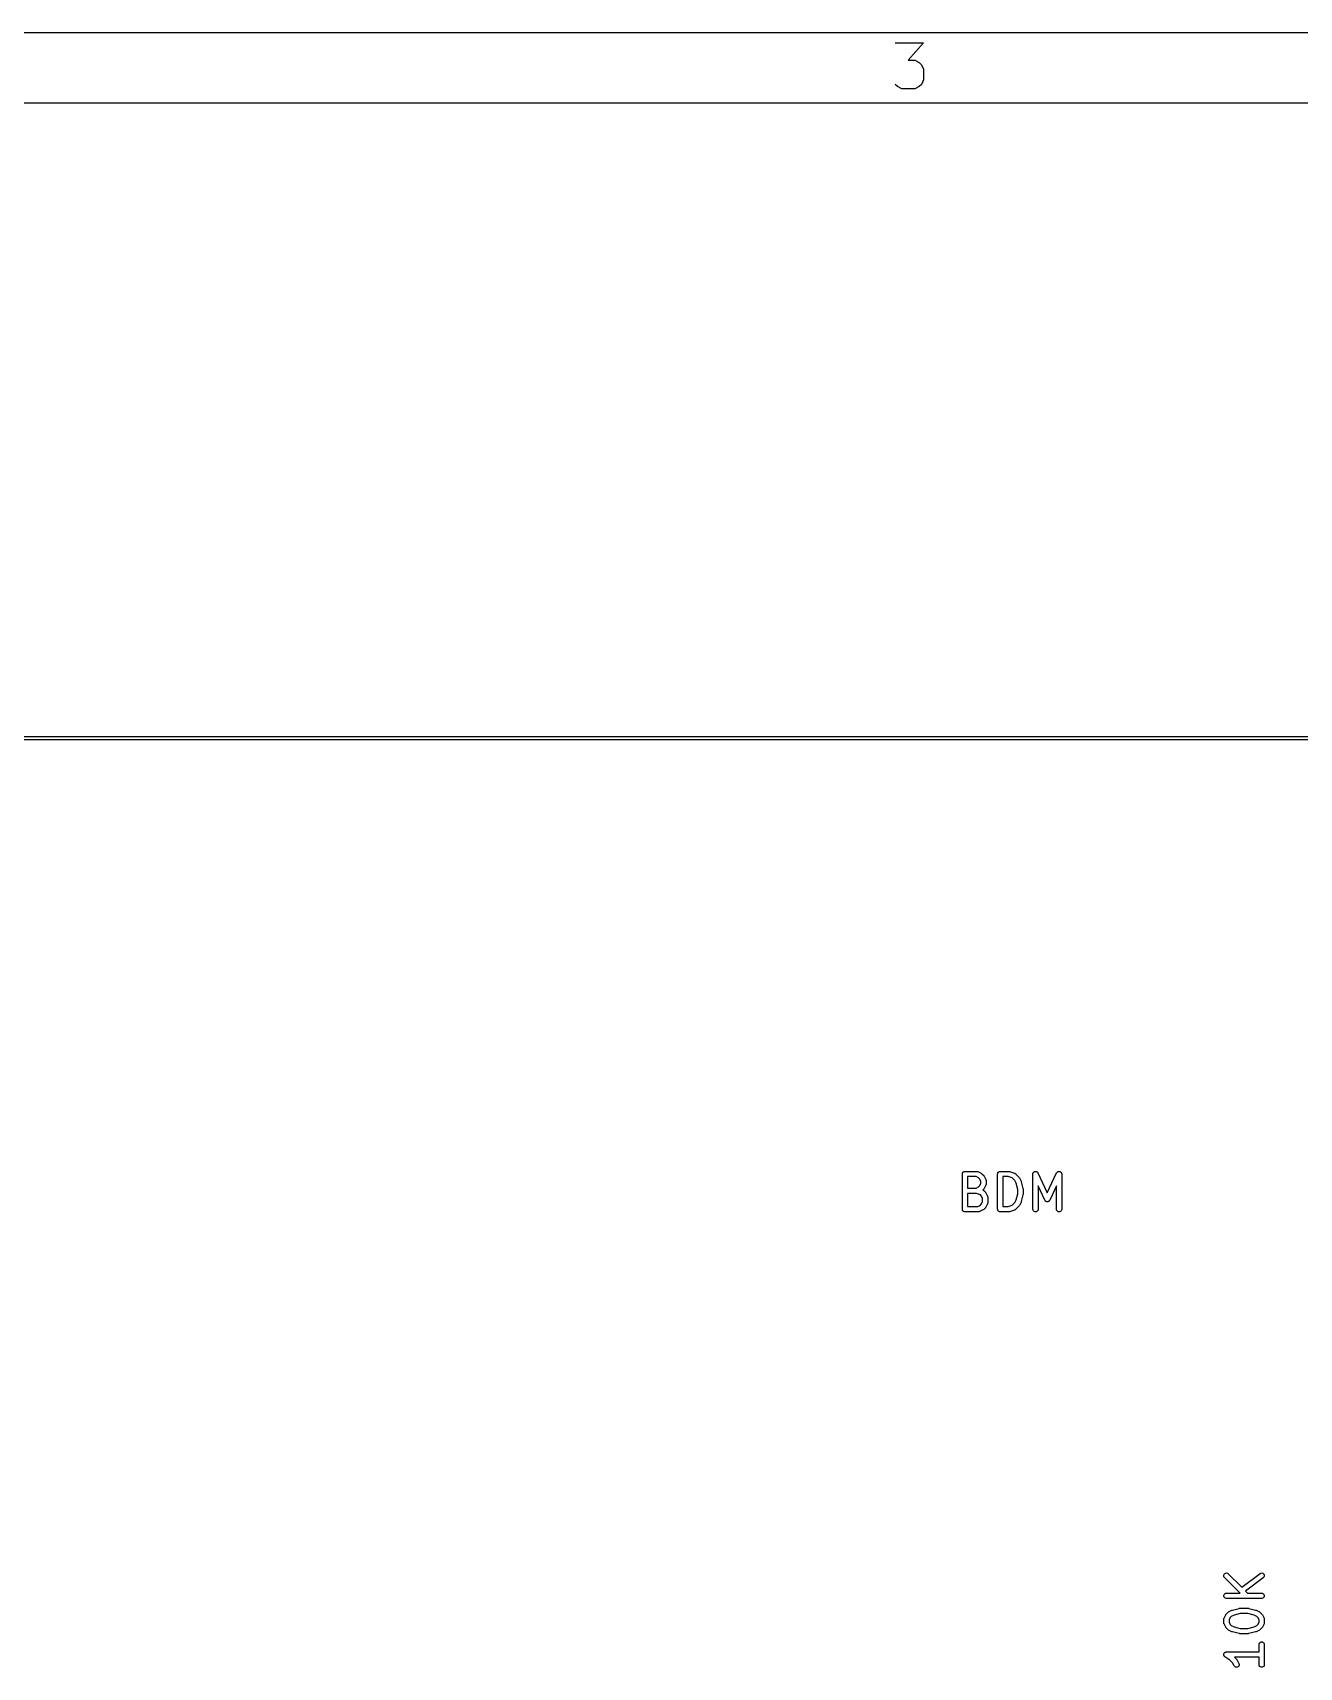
# Model space of a CAD drawing. Extents: x 10 to 287, y -200 to -10.
# Drawn here: x 110.73 to 146.65, y -56.34 to -10 of the extents above; entities that cross this region are included whole.
import ezdxf

# ---------------------------------------------------------------- set-up
doc = ezdxf.new("R2010")
doc.units = 0
doc.header["$MEASUREMENT"] = 0
doc.layers.add('BLACK', color=7, linetype='CONTINUOUS')

msp = doc.modelspace()

# ---------------------------------------------------------------- linework, layer by layer
at = {"layer": 'Black'}
for p, q in [((287.002, -10), (10, -10)), ((135.186, -10.2881), (135.99, -10.2881)), ((135.99, -10.2881), (135.557, -10.7833)), ((135.557, -10.7833), (135.743, -10.7833)), ((135.743, -10.7833), (135.867, -10.8452)), ((135.867, -10.8452), (135.929, -10.9071)), ((135.929, -10.9071), (135.99, -11.031)), ((135.99, -11.031), (135.99, -11.3405)), ((135.248, -11.5262), (135.186, -11.4643)), ((135.371, -11.5881), (135.248, -11.5262)), ((135.867, -11.5262), (135.743, -11.5881)), ((135.929, -11.4643), (135.867, -11.5262)), ((135.99, -11.3405), (135.929, -11.4643)), ((285.002, -12), (12, -12)), ((135.743, -11.5881), (135.371, -11.5881)), ((74.5, -29.95), (212, -29.95)), ((211.95, -30.05), (74.55, -30.05)), ((137.092, -42.3524), (137.093, -42.3459)), ((137.092, -43.3524), (137.092, -42.3524)), ((137.093, -42.3394), (137.095, -42.3332)), ((137.093, -42.3459), (137.093, -42.3394)), ((137.095, -42.3332), (137.096, -42.3267)), ((137.096, -42.3267), (137.099, -42.321)), ((137.099, -42.321), (137.102, -42.3149)), ((137.102, -42.3149), (137.106, -42.3099)), ((137.106, -42.3099), (137.109, -42.3042)), ((137.109, -42.3042), (137.114, -42.3)), ((137.114, -42.3), (137.118, -42.2949)), ((137.118, -42.2949), (137.124, -42.2916)), ((137.124, -42.2916), (137.129, -42.2874)), ((137.129, -42.2874), (137.135, -42.2852)), ((137.135, -42.2852), (137.141, -42.2819)), ((137.141, -42.2819), (137.147, -42.2808)), ((137.147, -42.2808), (137.154, -42.2785)), ((137.154, -42.2785), (137.16, -42.2785)), ((137.16, -42.2785), (137.167, -42.2774)), ((137.167, -42.2774), (137.5, -42.2774)), ((137.242, -42.4274), (137.242, -42.7536)), ((137.482, -42.4274), (137.242, -42.4274)), ((137.551, -42.4616), (137.482, -42.4274)), ((137.5, -42.2774), (137.504, -42.2781)), ((137.504, -42.2781), (137.509, -42.2779)), ((137.509, -42.2779), (137.517, -42.2804)), ((137.517, -42.2804), (137.526, -42.2819)), ((137.526, -42.2819), (137.529, -42.2841)), ((137.529, -42.2841), (137.534, -42.2853)), ((137.534, -42.2853), (137.629, -42.3329)), ((137.581, -42.492), (137.551, -42.4616)), ((137.615, -42.5606), (137.581, -42.492)), ((137.581, -42.6889), (137.615, -42.6204)), ((137.615, -42.6204), (137.615, -42.5606)), ((137.629, -42.3329), (137.638, -42.3401)), ((137.638, -42.3401), (137.648, -42.347)), ((137.648, -42.347), (137.696, -42.3946)), ((137.696, -42.3946), (137.703, -42.4044)), ((137.703, -42.4044), (137.71, -42.4141)), ((137.71, -42.4141), (137.758, -42.5093)), ((137.758, -42.5093), (137.759, -42.5135)), ((137.759, -42.5135), (137.761, -42.5172)), ((137.761, -42.5172), (137.762, -42.5259)), ((137.762, -42.5259), (137.765, -42.5343)), ((137.765, -42.5343), (137.765, -42.5386)), ((137.765, -42.5386), (137.765, -42.5429)), ((137.765, -42.5429), (137.765, -42.6381)), ((138.092, -42.3524), (138.093, -42.3459)), ((138.092, -43.3524), (138.092, -42.3524)), ((138.093, -42.3394), (138.095, -42.3332)), ((138.093, -42.3459), (138.093, -42.3394)), ((138.095, -42.3332), (138.096, -42.3267)), ((138.096, -42.3267), (138.099, -42.321)), ((138.099, -42.321), (138.102, -42.3149)), ((138.102, -42.3149), (138.106, -42.3099)), ((138.106, -42.3099), (138.109, -42.3042)), ((138.109, -42.3042), (138.114, -42.3)), ((138.114, -42.3), (138.118, -42.2949)), ((138.118, -42.2949), (138.124, -42.2916)), ((138.124, -42.2916), (138.129, -42.2874)), ((138.129, -42.2874), (138.135, -42.2852)), ((138.135, -42.2852), (138.141, -42.2819)), ((138.141, -42.2819), (138.147, -42.2808)), ((138.147, -42.2808), (138.154, -42.2785)), ((138.154, -42.2785), (138.16, -42.2785)), ((138.16, -42.2785), (138.167, -42.2774)), ((138.167, -42.2774), (138.405, -42.2774)), ((138.242, -42.4274), (138.242, -43.2774)), ((138.393, -42.4274), (138.242, -42.4274)), ((138.507, -42.4656), (138.393, -42.4274)), ((138.405, -42.2774), (138.417, -42.2795)), ((138.417, -42.2795), (138.428, -42.2812)), ((138.428, -42.2812), (138.571, -42.3288)), ((138.581, -42.5397), (138.507, -42.4656)), ((138.571, -42.3288), (138.575, -42.3309)), ((138.575, -42.3309), (138.579, -42.332)), ((138.579, -42.332), (138.587, -42.3371)), ((138.62, -42.6167), (138.581, -42.5397)), ((138.587, -42.3371), (138.594, -42.3413)), ((138.594, -42.3413), (138.597, -42.3445)), ((138.597, -42.3445), (138.601, -42.347)), ((138.601, -42.347), (138.696, -42.4422)), ((138.663, -42.7902), (138.62, -42.6167)), ((138.696, -42.4422), (138.703, -42.452)), ((138.703, -42.452), (138.71, -42.4617)), ((138.71, -42.4617), (138.758, -42.5569)), ((138.758, -42.5569), (138.76, -42.5648)), ((138.76, -42.5648), (138.763, -42.5723)), ((138.763, -42.5723), (138.811, -42.7628)), ((139.092, -42.3524), (139.093, -42.3427)), ((139.092, -43.3524), (139.092, -42.3524)), ((139.093, -42.3427), (139.094, -42.333)), ((139.094, -42.333), (139.096, -42.33)), ((139.096, -42.3267), (139.101, -42.3183)), ((139.096, -42.33), (139.096, -42.3267)), ((139.101, -42.3183), (139.105, -42.3094)), ((139.105, -42.3094), (139.108, -42.307)), ((139.108, -42.307), (139.109, -42.3042)), ((139.109, -42.3042), (139.117, -42.2979)), ((139.117, -42.2979), (139.124, -42.291)), ((139.124, -42.291), (139.127, -42.2896)), ((139.127, -42.2896), (139.129, -42.2874)), ((139.129, -42.2874), (139.138, -42.2841)), ((139.138, -42.2841), (139.147, -42.2799)), ((139.147, -42.2799), (139.151, -42.2797)), ((139.151, -42.2797), (139.154, -42.2785)), ((139.154, -42.2785), (139.163, -42.2785)), ((139.163, -42.2785), (139.173, -42.2777)), ((139.173, -42.2777), (139.176, -42.2785)), ((139.176, -42.2785), (139.18, -42.2785)), ((139.18, -42.2785), (139.189, -42.2819)), ((139.189, -42.2819), (139.198, -42.2844)), ((139.198, -42.2844), (139.201, -42.2863)), ((139.201, -42.2863), (139.204, -42.2874)), ((139.204, -42.2874), (139.212, -42.2937)), ((139.212, -42.2937), (139.22, -42.2993)), ((139.22, -42.2993), (139.222, -42.302)), ((139.222, -42.302), (139.224, -42.3042)), ((139.224, -42.3042), (139.229, -42.3126)), ((139.229, -42.3126), (139.235, -42.3207)), ((139.235, -42.3207), (139.5, -42.8893)), ((139.5, -42.8893), (139.765, -42.3207)), ((139.765, -42.3207), (139.771, -42.3126)), ((139.771, -42.3126), (139.776, -42.3042)), ((139.776, -42.3042), (139.778, -42.302)), ((139.778, -42.302), (139.78, -42.2993)), ((139.78, -42.2993), (139.788, -42.2937)), ((139.788, -42.2937), (139.796, -42.2874)), ((139.796, -42.2874), (139.799, -42.2863)), ((139.799, -42.2863), (139.802, -42.2844)), ((139.802, -42.2844), (139.811, -42.2819)), ((139.811, -42.2819), (139.82, -42.2785)), ((139.82, -42.2785), (139.824, -42.2785)), ((139.824, -42.2785), (139.827, -42.2777)), ((139.827, -42.2777), (139.837, -42.2785)), ((139.837, -42.2785), (139.846, -42.2785)), ((139.846, -42.2785), (139.849, -42.2797)), ((139.849, -42.2797), (139.853, -42.2799)), ((139.853, -42.2799), (139.862, -42.2841)), ((139.862, -42.2841), (139.871, -42.2874)), ((139.871, -42.2874), (139.873, -42.2896)), ((139.873, -42.2896), (139.876, -42.291)), ((139.876, -42.291), (139.883, -42.2979)), ((139.883, -42.2979), (139.891, -42.3042)), ((139.891, -42.3042), (139.892, -42.307)), ((139.892, -42.307), (139.895, -42.3094)), ((139.895, -42.3094), (139.899, -42.3183)), ((139.899, -42.3183), (139.904, -42.3267)), ((139.904, -42.3267), (139.904, -42.33)), ((139.904, -42.33), (139.906, -42.333)), ((139.906, -42.333), (139.907, -42.3427)), ((139.907, -42.3427), (139.908, -42.3524)), ((139.908, -42.3524), (139.908, -43.3524)), ((137.242, -42.7536), (137.482, -42.7536)), ((137.242, -42.9036), (137.242, -43.2774)), ((137.488, -42.9036), (137.242, -42.9036)), ((137.482, -42.7536), (137.551, -42.7193)), ((137.602, -42.9417), (137.488, -42.9036)), ((137.551, -42.7193), (137.581, -42.6889)), ((137.629, -42.9682), (137.602, -42.9417)), ((137.663, -43.0368), (137.629, -42.9682)), ((137.663, -43.1442), (137.663, -43.0368)), ((137.696, -42.7864), (137.674, -42.8081)), ((137.674, -42.8081), (137.675, -42.8082)), ((137.675, -42.8082), (137.682, -42.8133)), ((137.682, -42.8133), (137.689, -42.8174)), ((137.689, -42.8174), (137.692, -42.8207)), ((137.692, -42.8207), (137.696, -42.8232)), ((137.703, -42.7765), (137.696, -42.7864)), ((137.696, -42.8232), (137.744, -42.8708)), ((137.71, -42.7669), (137.703, -42.7765)), ((137.758, -42.6716), (137.71, -42.7669)), ((137.744, -42.8708), (137.75, -42.8806)), ((137.75, -42.8806), (137.758, -42.8903)), ((137.759, -42.6675), (137.758, -42.6716)), ((137.758, -42.8903), (137.805, -42.9855)), ((137.761, -42.6637), (137.759, -42.6675)), ((137.762, -42.6551), (137.761, -42.6637)), ((137.765, -42.6467), (137.762, -42.6551)), ((137.765, -42.6381), (137.765, -42.6424)), ((137.765, -42.6424), (137.765, -42.6467)), ((137.805, -42.9855), (137.806, -42.9897)), ((137.806, -42.9897), (137.809, -42.9934)), ((137.809, -42.9934), (137.81, -43.0021)), ((137.81, -43.0021), (137.813, -43.0105)), ((137.813, -43.0105), (137.812, -43.0148)), ((137.812, -43.0148), (137.813, -43.019)), ((137.813, -43.019), (137.813, -43.1619)), ((138.581, -43.1651), (138.62, -43.0881)), ((138.62, -43.0881), (138.663, -42.9146)), ((138.663, -42.9146), (138.663, -42.7902)), ((138.811, -42.942), (138.763, -43.1325)), ((138.811, -42.7628), (138.812, -42.7719)), ((138.812, -42.9328), (138.811, -42.942)), ((138.812, -42.7719), (138.813, -42.781)), ((138.813, -42.9238), (138.812, -42.9328)), ((138.813, -42.781), (138.813, -42.9238)), ((139.432, -43.0984), (139.242, -42.6904)), ((139.242, -42.6904), (139.242, -43.3524)), ((139.758, -42.6904), (139.568, -43.0984)), ((139.758, -43.3524), (139.758, -42.6904)), ((137.093, -43.3588), (137.092, -43.3524)), ((137.093, -43.3654), (137.093, -43.3588)), ((137.095, -43.3716), (137.093, -43.3654)), ((137.096, -43.378), (137.095, -43.3716)), ((137.099, -43.3837), (137.096, -43.378)), ((137.102, -43.3899), (137.099, -43.3837)), ((137.106, -43.3949), (137.102, -43.3899)), ((137.109, -43.4006), (137.106, -43.3949)), ((137.114, -43.4048), (137.109, -43.4006)), ((137.118, -43.4098), (137.114, -43.4048)), ((137.124, -43.4131), (137.118, -43.4098)), ((137.129, -43.4173), (137.124, -43.4131)), ((137.135, -43.4196), (137.129, -43.4173)), ((137.141, -43.4229), (137.135, -43.4196)), ((137.147, -43.424), (137.141, -43.4229)), ((137.154, -43.4262), (137.147, -43.424)), ((137.16, -43.4262), (137.154, -43.4262)), ((137.167, -43.4274), (137.16, -43.4262)), ((137.548, -43.4274), (137.167, -43.4274)), ((137.242, -43.2774), (137.53, -43.2774)), ((137.53, -43.2774), (137.598, -43.2431)), ((137.552, -43.4266), (137.548, -43.4274)), ((137.556, -43.4269), (137.552, -43.4266)), ((137.565, -43.4244), (137.556, -43.4269)), ((137.573, -43.4229), (137.565, -43.4244)), ((137.577, -43.4207), (137.573, -43.4229)), ((137.581, -43.4195), (137.577, -43.4207)), ((137.676, -43.3718), (137.581, -43.4195)), ((137.598, -43.2431), (137.629, -43.2127)), ((137.629, -43.2127), (137.663, -43.1442)), ((137.686, -43.3647), (137.676, -43.3718)), ((137.696, -43.3578), (137.686, -43.3647)), ((137.744, -43.3102), (137.696, -43.3578)), ((137.75, -43.3003), (137.744, -43.3102)), ((137.758, -43.2907), (137.75, -43.3003)), ((137.805, -43.1954), (137.758, -43.2907)), ((137.806, -43.1913), (137.805, -43.1954)), ((137.809, -43.1876), (137.806, -43.1913)), ((137.81, -43.1789), (137.809, -43.1876)), ((137.813, -43.1705), (137.81, -43.1789)), ((137.813, -43.1619), (137.812, -43.1662)), ((137.812, -43.1662), (137.813, -43.1705)), ((138.093, -43.3588), (138.092, -43.3524)), ((138.093, -43.3654), (138.093, -43.3588)), ((138.095, -43.3716), (138.093, -43.3654)), ((138.096, -43.378), (138.095, -43.3716)), ((138.099, -43.3837), (138.096, -43.378)), ((138.102, -43.3899), (138.099, -43.3837)), ((138.106, -43.3949), (138.102, -43.3899)), ((138.109, -43.4006), (138.106, -43.3949)), ((138.114, -43.4048), (138.109, -43.4006)), ((138.118, -43.4098), (138.114, -43.4048)), ((138.124, -43.4131), (138.118, -43.4098)), ((138.129, -43.4173), (138.124, -43.4131)), ((138.135, -43.4196), (138.129, -43.4173)), ((138.141, -43.4229), (138.135, -43.4196)), ((138.147, -43.424), (138.141, -43.4229)), ((138.154, -43.4262), (138.147, -43.424)), ((138.16, -43.4262), (138.154, -43.4262)), ((138.167, -43.4274), (138.16, -43.4262)), ((138.405, -43.4274), (138.167, -43.4274)), ((138.242, -43.2774), (138.393, -43.2774)), ((138.393, -43.2774), (138.507, -43.2392)), ((138.417, -43.4253), (138.405, -43.4274)), ((138.428, -43.4235), (138.417, -43.4253)), ((138.571, -43.3759), (138.428, -43.4235)), ((138.507, -43.2392), (138.581, -43.1651)), ((138.575, -43.3739), (138.571, -43.3759)), ((138.579, -43.3727), (138.575, -43.3739)), ((138.587, -43.3677), (138.579, -43.3727)), ((138.594, -43.3635), (138.587, -43.3677)), ((138.597, -43.3603), (138.594, -43.3635)), ((138.601, -43.3578), (138.597, -43.3603)), ((138.696, -43.2626), (138.601, -43.3578)), ((138.703, -43.2527), (138.696, -43.2626)), ((138.71, -43.2431), (138.703, -43.2527)), ((138.758, -43.1478), (138.71, -43.2431)), ((138.76, -43.14), (138.758, -43.1478)), ((138.763, -43.1325), (138.76, -43.14)), ((139.096, -43.378), (139.092, -43.3524)), ((139.109, -43.4006), (139.096, -43.378)), ((139.129, -43.4173), (139.109, -43.4006)), ((139.154, -43.4262), (139.129, -43.4173)), ((139.18, -43.4262), (139.154, -43.4262)), ((139.204, -43.4173), (139.18, -43.4262)), ((139.224, -43.4006), (139.204, -43.4173)), ((139.237, -43.378), (139.224, -43.4006)), ((139.242, -43.3524), (139.237, -43.378)), ((139.436, -43.1037), (139.432, -43.0984)), ((139.439, -43.1097), (139.436, -43.1037)), ((139.443, -43.1143), (139.439, -43.1097)), ((139.447, -43.1197), (139.443, -43.1143)), ((139.452, -43.1235), (139.447, -43.1197)), ((139.457, -43.1281), (139.452, -43.1235)), ((139.463, -43.1309), (139.457, -43.1281)), ((139.468, -43.1346), (139.463, -43.1309)), ((139.475, -43.1363), (139.468, -43.1346)), ((139.481, -43.1391), (139.475, -43.1363)), ((139.487, -43.1397), (139.481, -43.1391)), ((139.493, -43.1414), (139.487, -43.1397)), ((139.5, -43.1408), (139.493, -43.1414)), ((139.507, -43.1414), (139.5, -43.1408)), ((139.513, -43.1397), (139.507, -43.1414)), ((139.519, -43.1391), (139.513, -43.1397)), ((139.525, -43.1363), (139.519, -43.1391)), ((139.532, -43.1346), (139.525, -43.1363)), ((139.537, -43.1309), (139.532, -43.1346)), ((139.543, -43.1281), (139.537, -43.1309)), ((139.548, -43.1235), (139.543, -43.1281)), ((139.553, -43.1197), (139.548, -43.1235)), ((139.557, -43.1143), (139.553, -43.1197)), ((139.561, -43.1097), (139.557, -43.1143)), ((139.564, -43.1037), (139.561, -43.1097)), ((139.568, -43.0984), (139.564, -43.1037)), ((139.763, -43.378), (139.758, -43.3524)), ((139.776, -43.4006), (139.763, -43.378)), ((139.796, -43.4173), (139.776, -43.4006)), ((139.82, -43.4262), (139.796, -43.4173)), ((139.846, -43.4262), (139.82, -43.4262)), ((139.871, -43.4173), (139.846, -43.4262)), ((139.891, -43.4006), (139.871, -43.4173)), ((139.904, -43.378), (139.891, -43.4006)), ((139.908, -43.3524), (139.904, -43.378)), ((144.505, -53.7446), (144.507, -53.7187)), ((144.511, -53.7698), (144.505, -53.7446)), ((144.507, -53.7187), (144.518, -53.6951)), ((144.518, -53.6951), (144.536, -53.6767)), ((144.536, -53.6767), (144.56, -53.6656)), ((144.56, -53.6656), (144.586, -53.6634)), ((144.586, -53.6634), (144.611, -53.6701)), ((144.611, -53.6701), (144.632, -53.6851)), ((144.632, -53.6851), (145.015, -54.0676)), ((145.015, -54.0676), (145.534, -53.6781)), ((145.534, -53.6781), (145.558, -53.6663)), ((145.558, -53.6663), (145.583, -53.6632)), ((145.583, -53.6632), (145.609, -53.6691)), ((145.609, -53.6691), (145.631, -53.6834)), ((145.631, -53.6834), (145.646, -53.7042)), ((145.646, -53.7042), (145.654, -53.7291)), ((145.654, -53.7291), (145.652, -53.7551)), ((144.526, -53.7911), (144.511, -53.7698)), ((144.97, -54.2345), (144.526, -53.7911)), ((145.624, -53.7981), (145.122, -54.1748)), ((145.122, -54.1748), (145.182, -54.2345)), ((145.642, -53.7791), (145.624, -53.7981)), ((145.652, -53.7551), (145.642, -53.7791)), ((144.506, -54.2965), (144.514, -54.272)), ((144.506, -54.3225), (144.506, -54.2965)), ((144.514, -54.347), (144.506, -54.3225)), ((144.514, -54.272), (144.531, -54.2521)), ((144.531, -54.367), (144.514, -54.347)), ((144.531, -54.2521), (144.554, -54.239)), ((144.554, -54.38), (144.531, -54.367)), ((144.554, -54.239), (144.579, -54.2345)), ((144.579, -54.3845), (144.554, -54.38)), ((144.579, -54.2345), (144.97, -54.2345)), ((145.579, -54.3845), (144.579, -54.3845)), ((144.752, -54.713), (144.942, -54.6653)), ((144.942, -54.6653), (144.951, -54.6647)), ((144.951, -54.6647), (144.96, -54.6631)), ((144.96, -54.6631), (145.198, -54.6631)), ((145.182, -54.2345), (145.579, -54.2345)), ((145.198, -54.6631), (145.207, -54.6647)), ((145.207, -54.6647), (145.217, -54.6653)), ((145.217, -54.6653), (145.407, -54.713)), ((145.579, -54.2345), (145.605, -54.239)), ((145.605, -54.38), (145.579, -54.3845)), ((145.605, -54.239), (145.628, -54.2521)), ((145.628, -54.367), (145.605, -54.38)), ((145.628, -54.2521), (145.644, -54.272)), ((145.644, -54.347), (145.628, -54.367)), ((145.644, -54.272), (145.653, -54.2965)), ((145.653, -54.3225), (145.644, -54.347)), ((145.653, -54.2965), (145.653, -54.3225)), ((144.504, -54.9762), (144.505, -54.9719)), ((144.504, -55.0714), (144.504, -54.9762)), ((144.505, -55.0757), (144.504, -55.0714)), ((144.505, -54.9676), (144.507, -54.9592)), ((144.505, -54.9719), (144.505, -54.9676)), ((144.505, -55.08), (144.505, -55.0757)), ((144.507, -55.0884), (144.505, -55.08)), ((144.507, -54.9592), (144.509, -54.9505)), ((144.509, -55.0971), (144.507, -55.0884)), ((144.509, -54.9505), (144.511, -54.9468)), ((144.511, -55.1008), (144.509, -55.0971)), ((144.511, -54.9468), (144.512, -54.9426)), ((144.512, -55.105), (144.511, -55.1008)), ((144.512, -54.9426), (144.56, -54.8474)), ((144.56, -55.2002), (144.512, -55.105)), ((144.56, -54.8474), (144.567, -54.8378)), ((144.567, -54.8378), (144.574, -54.8279)), ((144.574, -54.8279), (144.622, -54.7803)), ((144.622, -54.7803), (144.631, -54.7734)), ((144.631, -54.7734), (144.641, -54.7663)), ((144.641, -54.7663), (144.736, -54.7186)), ((144.689, -54.9254), (144.654, -54.9939)), ((144.654, -54.9939), (144.654, -55.0537)), ((144.654, -55.0537), (144.689, -55.1222)), ((144.719, -54.895), (144.689, -54.9254)), ((144.689, -55.1222), (144.719, -55.1526)), ((144.796, -54.8565), (144.719, -54.895)), ((144.736, -54.7186), (144.744, -54.7163)), ((144.744, -54.7163), (144.752, -54.713)), ((144.97, -54.8131), (144.796, -54.8565)), ((145.189, -54.8131), (144.97, -54.8131)), ((145.363, -54.8565), (145.189, -54.8131)), ((145.44, -54.895), (145.363, -54.8565)), ((145.407, -54.713), (145.415, -54.7163)), ((145.415, -54.7163), (145.422, -54.7186)), ((145.422, -54.7186), (145.518, -54.7663)), ((145.47, -54.9254), (145.44, -54.895)), ((145.44, -55.1526), (145.47, -55.1222)), ((145.504, -54.9939), (145.47, -54.9254)), ((145.47, -55.1222), (145.504, -55.0537)), ((145.504, -55.0537), (145.504, -54.9939)), ((145.518, -54.7663), (145.527, -54.7734)), ((145.527, -54.7734), (145.537, -54.7803)), ((145.537, -54.7803), (145.585, -54.8279)), ((145.585, -54.8279), (145.592, -54.8378)), ((145.592, -54.8378), (145.599, -54.8474)), ((145.599, -54.8474), (145.646, -54.9426)), ((145.646, -55.105), (145.599, -55.2002)), ((145.646, -54.9426), (145.648, -54.9468)), ((145.648, -55.1008), (145.646, -55.105)), ((145.648, -54.9468), (145.65, -54.9505)), ((145.65, -55.0971), (145.648, -55.1008)), ((145.65, -54.9505), (145.651, -54.9592)), ((145.651, -55.0884), (145.65, -55.0971)), ((145.651, -54.9592), (145.654, -54.9676)), ((145.654, -55.08), (145.651, -55.0884)), ((145.654, -54.9676), (145.654, -54.9719)), ((145.654, -54.9719), (145.654, -54.9762)), ((145.654, -54.9762), (145.654, -55.0714)), ((145.654, -55.0714), (145.654, -55.0757)), ((145.654, -55.0757), (145.654, -55.08)), ((144.567, -55.2099), (144.56, -55.2002)), ((144.574, -55.2197), (144.567, -55.2099)), ((144.622, -55.2673), (144.574, -55.2197)), ((144.631, -55.2742), (144.622, -55.2673)), ((144.641, -55.2814), (144.631, -55.2742)), ((144.736, -55.329), (144.641, -55.2814)), ((144.719, -55.1526), (144.796, -55.1911)), ((144.744, -55.3313), (144.736, -55.329)), ((144.752, -55.3347), (144.744, -55.3313)), ((144.942, -55.3823), (144.752, -55.3347)), ((144.796, -55.1911), (144.97, -55.2345)), ((144.951, -55.3829), (144.942, -55.3823)), ((144.96, -55.3845), (144.951, -55.3829)), ((145.198, -55.3845), (144.96, -55.3845)), ((144.97, -55.2345), (145.189, -55.2345)), ((145.189, -55.2345), (145.363, -55.1911)), ((145.207, -55.3829), (145.198, -55.3845)), ((145.217, -55.3823), (145.207, -55.3829)), ((145.407, -55.3347), (145.217, -55.3823)), ((145.363, -55.1911), (145.44, -55.1526)), ((145.415, -55.3313), (145.407, -55.3347)), ((145.422, -55.329), (145.415, -55.3313)), ((145.518, -55.2814), (145.422, -55.329)), ((145.527, -55.2742), (145.518, -55.2814)), ((145.537, -55.2673), (145.527, -55.2742)), ((145.585, -55.2197), (145.537, -55.2673)), ((145.592, -55.2099), (145.585, -55.2197)), ((145.599, -55.2002), (145.592, -55.2099)), ((144.505, -55.9714), (144.506, -55.9673)), ((144.506, -55.9803), (144.505, -55.9714)), ((144.506, -55.9632), (144.509, -55.9548)), ((144.506, -55.9673), (144.506, -55.9632)), ((144.506, -55.9892), (144.506, -55.9803)), ((144.507, -55.9931), (144.506, -55.9892)), ((144.507, -55.9973), (144.507, -55.9931)), ((144.511, -56.0053), (144.507, -55.9973)), ((144.509, -55.9548), (144.511, -55.9461)), ((144.511, -55.9461), (144.513, -55.9426)), ((144.514, -56.0137), (144.511, -56.0053)), ((144.513, -55.9426), (144.514, -55.9387)), ((144.514, -55.9387), (144.52, -55.9318)), ((144.517, -56.0169), (144.514, -56.0137)), ((144.519, -56.0206), (144.517, -56.0169)), ((144.525, -56.0268), (144.519, -56.0206)), ((144.52, -55.9318), (144.525, -55.9244)), ((144.525, -55.9244), (144.529, -55.9219)), ((144.531, -56.0336), (144.525, -56.0268)), ((144.529, -55.9219), (144.531, -55.9187)), ((144.531, -55.9187), (144.539, -55.9143)), ((144.535, -56.0357), (144.531, -56.0336)), ((144.538, -56.0386), (144.535, -56.0357)), ((144.674, -56.1297), (144.538, -56.0386)), ((144.539, -55.9143), (144.546, -55.909)), ((144.546, -55.909), (144.55, -55.9078)), ((144.55, -55.9078), (144.554, -55.9057)), ((144.554, -55.9057), (144.563, -55.9042)), ((144.563, -55.9042), (144.571, -55.9016)), ((144.571, -55.9016), (144.575, -55.9019)), ((144.575, -55.9019), (144.579, -55.9012)), ((144.579, -55.9012), (145.504, -55.9012)), ((145.504, -56.0512), (144.808, -56.0512)), ((144.808, -56.0512), (144.871, -56.1136)), ((145.504, -55.6905), (145.509, -55.6648)), ((145.504, -55.9012), (145.504, -55.6905)), ((145.504, -56.2619), (145.504, -56.0512)), ((145.509, -55.6648), (145.522, -55.6423)), ((145.522, -55.6423), (145.542, -55.6255)), ((145.542, -55.6255), (145.566, -55.6166)), ((145.566, -55.6166), (145.592, -55.6166)), ((145.592, -55.6166), (145.617, -55.6255)), ((145.617, -55.6255), (145.637, -55.6423)), ((145.637, -55.6423), (145.65, -55.6648)), ((145.65, -55.6648), (145.654, -55.6905)), ((145.654, -55.6905), (145.654, -56.2619)), ((144.756, -56.2111), (144.674, -56.1297)), ((144.798, -56.2954), (144.756, -56.2111)), ((144.814, -56.3164), (144.798, -56.2954)), ((144.835, -56.3307), (144.814, -56.3164)), ((144.861, -56.3368), (144.835, -56.3307)), ((144.886, -56.3338), (144.861, -56.3368)), ((144.871, -56.1136), (144.877, -56.1235)), ((144.877, -56.1235), (144.885, -56.1331)), ((144.885, -56.1331), (144.932, -56.2284)), ((144.91, -56.3221), (144.886, -56.3338)), ((144.928, -56.3032), (144.91, -56.3221)), ((144.938, -56.2793), (144.928, -56.3032)), ((144.932, -56.2284), (144.94, -56.2533)), ((144.94, -56.2533), (144.938, -56.2793)), ((145.509, -56.2876), (145.504, -56.2619)), ((145.522, -56.3101), (145.509, -56.2876)), ((145.542, -56.3269), (145.522, -56.3101)), ((145.566, -56.3358), (145.542, -56.3269)), ((145.592, -56.3358), (145.566, -56.3358)), ((145.617, -56.3269), (145.592, -56.3358)), ((145.637, -56.3101), (145.617, -56.3269)), ((145.65, -56.2876), (145.637, -56.3101)), ((145.654, -56.2619), (145.65, -56.2876))]:
    msp.add_line(p, q, dxfattribs=at)

doc.saveas('drawing.dxf')
